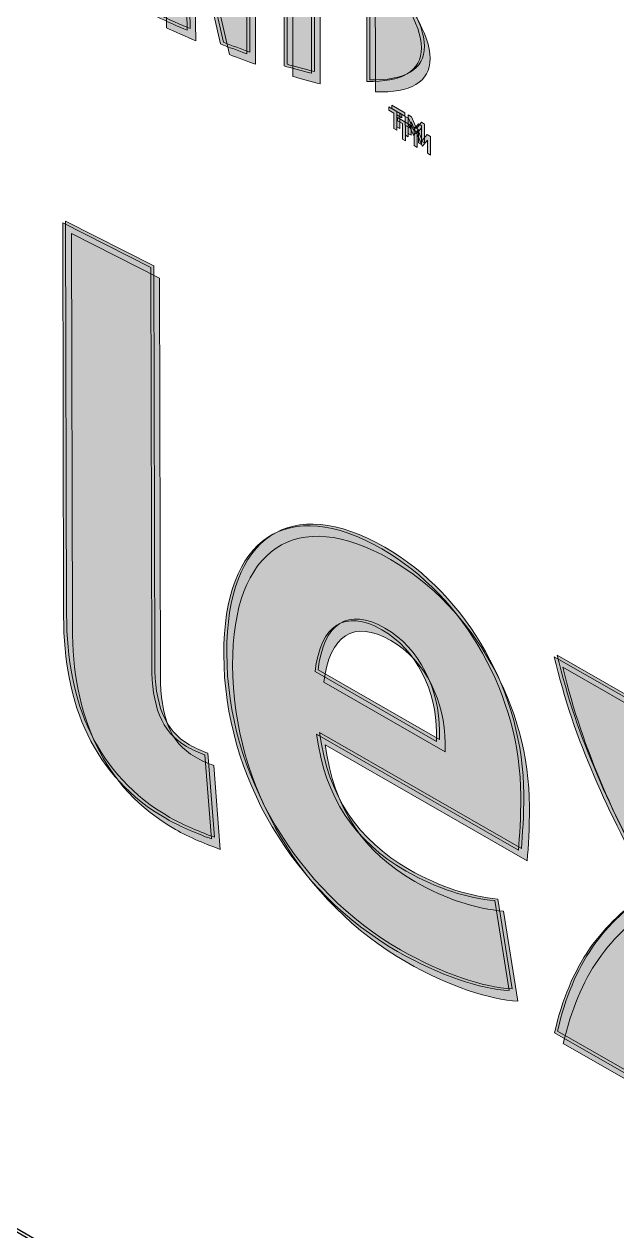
# Model space of a CAD drawing. Header units: inches. Extents: x -17.6 to 82.3, y -15.1 to 23.2.
# Drawn here: x 71.1986 to 71.2955, y -1.5786 to -1.3813 of the extents above; entities that cross this region are included whole.
import ezdxf

# ---------------------------------------------------------------- set-up
doc = ezdxf.new("R2010")
doc.units = ezdxf.units.IN
doc.header["$MEASUREMENT"] = 0
doc.layers.add('G-ANNO-TTLB', color=7, linetype='Continuous', lineweight=0)
doc.layers.add('TYVEK', color=7, linetype='Continuous', lineweight=0)

# ---------------------------------------------------------------- blocks, each defined once
blk = doc.blocks.new('Block_158')
at = {"layer": 'TYVEK', "true_color": 0x000000, "transparency": 33554687}
h = blk.add_hatch(color=18, dxfattribs=at)
h.dxf.hatch_style = 2
edge = h.paths.add_edge_path()
edge.add_spline(control_points=[(71.22091, -1.4879), (71.22093, -1.4944), (71.2224, -1.49873), (71.22658, -1.50113), (71.22762, -1.50173), (71.22867, -1.50221), (71.22961, -1.50251), (71.22961, -1.50251), (71.23068, -1.51623), (71.23068, -1.51623), (71.2287, -1.51557), (71.22546, -1.5142), (71.22337, -1.513), (71.21136, -1.5061), (71.20654, -1.49431), (71.2065, -1.47986), (71.2065, -1.47986), (71.20635, -1.41556), (71.20635, -1.41556), (71.20635, -1.41556), (71.22075, -1.42287), (71.22075, -1.42287), (71.22075, -1.42287), (71.22091, -1.4879), (71.22091, -1.4879)], knot_values=[0, 0, 0, 0, 1, 1, 1, 2, 2, 2, 3, 3, 3, 4, 4, 4, 5, 5, 5, 6, 6, 6, 7, 7, 7, 8, 8, 8, 8], degree=3, periodic=0)
h = blk.add_hatch(color=18, dxfattribs=at)
h.dxf.hatch_style = 2
edge = h.paths.add_edge_path()
edge.add_spline(control_points=[(71.24761, -1.48891), (71.24761, -1.48891), (71.26746, -1.50031), (71.26746, -1.50031), (71.26746, -1.50031), (71.26745, -1.49886), (71.26745, -1.49886), (71.26744, -1.49212), (71.26429, -1.48538), (71.25855, -1.48208), (71.25249, -1.47861), (71.24853, -1.48127), (71.24761, -1.48891)], knot_values=[0, 0, 0, 0, 1, 1, 1, 2, 2, 2, 3, 3, 3, 4, 4, 4, 4], degree=3, periodic=0)
edge = h.paths.add_edge_path()
edge.add_spline(control_points=[(71.27934, -1.54104), (71.27475, -1.54081), (71.26797, -1.5386), (71.26107, -1.53464), (71.24426, -1.52499), (71.23274, -1.50611), (71.23269, -1.48612), (71.23265, -1.46697), (71.24316, -1.46002), (71.25851, -1.46884), (71.2722, -1.47669), (71.2812, -1.49305), (71.28124, -1.50918), (71.28125, -1.5128), (71.28105, -1.51581), (71.28085, -1.5181), (71.28085, -1.5181), (71.24785, -1.49915), (71.24785, -1.49915), (71.24923, -1.50956), (71.25415, -1.51672), (71.2625, -1.52151), (71.26762, -1.52445), (71.27252, -1.52594), (71.27701, -1.52635), (71.27701, -1.52635), (71.27934, -1.54104), (71.27934, -1.54104)], knot_values=[0, 0, 0, 0, 1, 1, 1, 2, 2, 2, 3, 3, 3, 4, 4, 4, 5, 5, 5, 6, 6, 6, 7, 7, 7, 8, 8, 8, 9, 9, 9, 9], degree=3, periodic=0)
h = blk.add_hatch(color=18, dxfattribs=at)
h.dxf.hatch_style = 2
edge = h.paths.add_edge_path()
edge.add_spline(control_points=[(71.30256, -1.52479), (71.29554, -1.51186), (71.28998, -1.50037), (71.28671, -1.48647), (71.28671, -1.48647), (71.30228, -1.4954), (71.30228, -1.4954), (71.30365, -1.5016), (71.30826, -1.51243), (71.31287, -1.52193), (71.31672, -1.51753), (71.32005, -1.51234), (71.32076, -1.50602), (71.32076, -1.50602), (71.33538, -1.51441), (71.33538, -1.51441), (71.3327, -1.52538), (71.32812, -1.53153), (71.32031, -1.5363), (71.32786, -1.55037), (71.33299, -1.56174), (71.33731, -1.57697), (71.33731, -1.57697), (71.32175, -1.56803), (71.32175, -1.56803), (71.31954, -1.56003), (71.31429, -1.548), (71.30989, -1.53886), (71.30594, -1.5432), (71.3022, -1.54827), (71.30075, -1.55598), (71.30075, -1.55598), (71.28676, -1.54795), (71.28676, -1.54795), (71.28934, -1.53692), (71.29423, -1.53011), (71.30256, -1.52479)], knot_values=[0, 0, 0, 0, 1, 1, 1, 2, 2, 2, 3, 3, 3, 4, 4, 4, 5, 5, 5, 6, 6, 6, 7, 7, 7, 8, 8, 8, 9, 9, 9, 10, 10, 10, 11, 11, 11, 12, 12, 12, 12], degree=3, periodic=0)
at = {"layer": 'TYVEK'}
for points, knots in [([(71.22091, -1.4879), (71.22093, -1.4944), (71.2224, -1.49873), (71.22658, -1.50113), (71.22762, -1.50173), (71.22867, -1.50221), (71.22961, -1.50251), (71.22961, -1.50251), (71.23068, -1.51623), (71.23068, -1.51623), (71.2287, -1.51557), (71.22546, -1.5142), (71.22337, -1.513), (71.21136, -1.5061), (71.20654, -1.49431), (71.2065, -1.47986), (71.2065, -1.47986), (71.20635, -1.41556), (71.20635, -1.41556), (71.20635, -1.41556), (71.22075, -1.42287), (71.22075, -1.42287), (71.22075, -1.42287), (71.22091, -1.4879), (71.22091, -1.4879)], [0, 0, 0, 0, 1, 1, 1, 2, 2, 2, 3, 3, 3, 4, 4, 4, 5, 5, 5, 6, 6, 6, 7, 7, 7, 8, 8, 8, 8]), ([(71.27934, -1.54104), (71.27475, -1.54081), (71.26797, -1.5386), (71.26107, -1.53464), (71.24426, -1.52499), (71.23274, -1.50611), (71.23269, -1.48612), (71.23265, -1.46697), (71.24316, -1.46002), (71.25851, -1.46884), (71.2722, -1.47669), (71.2812, -1.49305), (71.28124, -1.50918), (71.28125, -1.5128), (71.28105, -1.51581), (71.28085, -1.5181), (71.28085, -1.5181), (71.24785, -1.49915), (71.24785, -1.49915), (71.24923, -1.50956), (71.25415, -1.51672), (71.2625, -1.52151), (71.26762, -1.52445), (71.27252, -1.52594), (71.27701, -1.52635), (71.27701, -1.52635), (71.27934, -1.54104), (71.27934, -1.54104)], [0, 0, 0, 0, 1, 1, 1, 2, 2, 2, 3, 3, 3, 4, 4, 4, 5, 5, 5, 6, 6, 6, 7, 7, 7, 8, 8, 8, 9, 9, 9, 9]), ([(71.24761, -1.48891), (71.24761, -1.48891), (71.26746, -1.50031), (71.26746, -1.50031), (71.26746, -1.50031), (71.26745, -1.49886), (71.26745, -1.49886), (71.26744, -1.49212), (71.26429, -1.48538), (71.25855, -1.48208), (71.25249, -1.47861), (71.24853, -1.48127), (71.24761, -1.48891)], [0, 0, 0, 0, 1, 1, 1, 2, 2, 2, 3, 3, 3, 4, 4, 4, 4]), ([(71.30256, -1.52479), (71.29554, -1.51186), (71.28998, -1.50037), (71.28671, -1.48647), (71.28671, -1.48647), (71.30228, -1.4954), (71.30228, -1.4954), (71.30365, -1.5016), (71.30826, -1.51243), (71.31287, -1.52193), (71.31672, -1.51753), (71.32005, -1.51234), (71.32076, -1.50602), (71.32076, -1.50602), (71.33538, -1.51441), (71.33538, -1.51441), (71.3327, -1.52538), (71.32812, -1.53153), (71.32031, -1.5363), (71.32786, -1.55037), (71.33299, -1.56174), (71.33731, -1.57697), (71.33731, -1.57697), (71.32175, -1.56803), (71.32175, -1.56803), (71.31954, -1.56003), (71.31429, -1.548), (71.30989, -1.53886), (71.30594, -1.5432), (71.3022, -1.54827), (71.30075, -1.55598), (71.30075, -1.55598), (71.28676, -1.54795), (71.28676, -1.54795), (71.28934, -1.53692), (71.29423, -1.53011), (71.30256, -1.52479)], [0, 0, 0, 0, 1, 1, 1, 2, 2, 2, 3, 3, 3, 4, 4, 4, 5, 5, 5, 6, 6, 6, 7, 7, 7, 8, 8, 8, 9, 9, 9, 10, 10, 10, 11, 11, 11, 12, 12, 12, 12])]:
    blk.add_open_spline(points, degree=3, knots=knots, dxfattribs=at)
blk = doc.blocks.new('Block_159')
at = {"layer": 'TYVEK', "true_color": 0x000000, "transparency": 33554687}
h = blk.add_hatch(color=18, dxfattribs=at)
h.dxf.hatch_style = 2
edge = h.paths.add_edge_path()
edge.add_spline(control_points=[(71.23213, -1.36992), (71.23213, -1.36992), (71.22652, -1.34584), (71.22652, -1.34584), (71.22501, -1.34474), (71.22319, -1.34346), (71.22178, -1.3425), (71.22178, -1.3425), (71.22188, -1.38193), (71.22188, -1.38193), (71.22287, -1.38239), (71.22539, -1.38351), (71.22669, -1.38407), (71.22669, -1.38407), (71.22624, -1.36061), (71.22624, -1.36061), (71.22624, -1.36061), (71.23217, -1.3863), (71.23217, -1.3863), (71.23342, -1.38679), (71.23524, -1.38748), (71.23644, -1.3879), (71.23644, -1.3879), (71.23636, -1.35326), (71.23636, -1.35326), (71.2351, -1.35225), (71.23283, -1.35051), (71.23173, -1.34968), (71.23173, -1.34968), (71.23213, -1.36992), (71.23213, -1.36992)], knot_values=[0, 0, 0, 0, 1, 1, 1, 2, 2, 2, 3, 3, 3, 4, 4, 4, 5, 5, 5, 6, 6, 6, 7, 7, 7, 8, 8, 8, 9, 9, 9, 10, 10, 10, 10], degree=3, periodic=0)
h = blk.add_hatch(color=18, dxfattribs=at)
h.dxf.hatch_style = 2
edge = h.paths.add_edge_path()
edge.add_spline(control_points=[(71.23885, -1.36074), (71.24009, -1.3617), (71.24131, -1.36269), (71.2425, -1.36367), (71.2425, -1.36367), (71.24256, -1.38989), (71.24256, -1.38989), (71.24366, -1.39022), (71.24569, -1.39078), (71.24704, -1.39109), (71.24704, -1.39109), (71.24699, -1.36748), (71.24699, -1.36748), (71.24829, -1.36862), (71.24951, -1.36971), (71.25064, -1.37073), (71.25064, -1.37073), (71.25062, -1.36567), (71.25062, -1.36567), (71.24708, -1.36222), (71.24328, -1.35887), (71.23883, -1.35525), (71.23883, -1.35525), (71.23885, -1.36074), (71.23885, -1.36074)], knot_values=[0, 0, 0, 0, 1, 1, 1, 2, 2, 2, 3, 3, 3, 4, 4, 4, 5, 5, 5, 6, 6, 6, 7, 7, 7, 8, 8, 8, 8], degree=3, periodic=0)
h = blk.add_hatch(color=18, dxfattribs=at)
h.dxf.hatch_style = 2
edge = h.paths.add_edge_path()
edge.add_spline(control_points=[(71.265, -1.38694), (71.26501, -1.39082), (71.26175, -1.39257), (71.25606, -1.39242), (71.25606, -1.39242), (71.25601, -1.37125), (71.25601, -1.37125), (71.26171, -1.37762), (71.26499, -1.3831), (71.265, -1.38694)], knot_values=[0, 0, 0, 0, 1, 1, 1, 2, 2, 2, 3, 3, 3, 3], degree=3, periodic=0)
h = blk.add_hatch(color=18, dxfattribs=at)
h.dxf.hatch_style = 2
edge = h.paths.add_edge_path()
edge.add_spline(control_points=[(71.26237, -1.39815), (71.26237, -1.39815), (71.26291, -1.39846), (71.26291, -1.39846), (71.26291, -1.39846), (71.26371, -1.40037), (71.26371, -1.40037), (71.26371, -1.40037), (71.26451, -1.39938), (71.26451, -1.39938), (71.26451, -1.39938), (71.26503, -1.39968), (71.26503, -1.39968), (71.26503, -1.39968), (71.26504, -1.40273), (71.26504, -1.40273), (71.26504, -1.40273), (71.26455, -1.40245), (71.26455, -1.40245), (71.26455, -1.40245), (71.26454, -1.40028), (71.26454, -1.40028), (71.26454, -1.40028), (71.26373, -1.40127), (71.26373, -1.40127), (71.26373, -1.40127), (71.26368, -1.40124), (71.26368, -1.40124), (71.26368, -1.40124), (71.26286, -1.39932), (71.26286, -1.39932), (71.26286, -1.39932), (71.26286, -1.40148), (71.26286, -1.40148), (71.26286, -1.40148), (71.26237, -1.4012), (71.26237, -1.4012), (71.26237, -1.4012), (71.26237, -1.39815), (71.26237, -1.39815)], knot_values=[0, 0, 0, 0, 1, 1, 1, 2, 2, 2, 3, 3, 3, 4, 4, 4, 5, 5, 5, 6, 6, 6, 7, 7, 7, 8, 8, 8, 9, 9, 9, 10, 10, 10, 11, 11, 11, 12, 12, 12, 13, 13, 13, 13], degree=3, periodic=0)
edge = h.paths.add_edge_path()
edge.add_spline(control_points=[(71.26048, -1.3976), (71.26048, -1.3976), (71.25966, -1.39713), (71.25966, -1.39713), (71.25966, -1.39713), (71.25966, -1.3966), (71.25966, -1.3966), (71.25966, -1.3966), (71.2618, -1.39783), (71.2618, -1.39783), (71.2618, -1.39783), (71.2618, -1.39836), (71.2618, -1.39836), (71.2618, -1.39836), (71.26099, -1.39789), (71.26099, -1.39789), (71.26099, -1.39789), (71.26099, -1.40041), (71.26099, -1.40041), (71.26099, -1.40041), (71.26048, -1.40012), (71.26048, -1.40012), (71.26048, -1.40012), (71.26048, -1.3976), (71.26048, -1.3976)], knot_values=[0, 0, 0, 0, 1, 1, 1, 2, 2, 2, 3, 3, 3, 4, 4, 4, 5, 5, 5, 6, 6, 6, 7, 7, 7, 8, 8, 8, 8], degree=3, periodic=0)
at = {"layer": 'TYVEK'}
for points, knots in [([(71.23213, -1.36992), (71.23213, -1.36992), (71.22652, -1.34584), (71.22652, -1.34584), (71.22501, -1.34474), (71.22319, -1.34346), (71.22178, -1.3425), (71.22178, -1.3425), (71.22188, -1.38193), (71.22188, -1.38193), (71.22287, -1.38239), (71.22539, -1.38351), (71.22669, -1.38407), (71.22669, -1.38407), (71.22624, -1.36061), (71.22624, -1.36061), (71.22624, -1.36061), (71.23217, -1.3863), (71.23217, -1.3863), (71.23342, -1.38679), (71.23524, -1.38748), (71.23644, -1.3879), (71.23644, -1.3879), (71.23636, -1.35326), (71.23636, -1.35326), (71.2351, -1.35225), (71.23283, -1.35051), (71.23173, -1.34968), (71.23173, -1.34968), (71.23213, -1.36992), (71.23213, -1.36992)], [0, 0, 0, 0, 1, 1, 1, 2, 2, 2, 3, 3, 3, 4, 4, 4, 5, 5, 5, 6, 6, 6, 7, 7, 7, 8, 8, 8, 9, 9, 9, 10, 10, 10, 10]), ([(71.23885, -1.36074), (71.24009, -1.3617), (71.24131, -1.36269), (71.2425, -1.36367), (71.2425, -1.36367), (71.24256, -1.38989), (71.24256, -1.38989), (71.24366, -1.39022), (71.24569, -1.39078), (71.24704, -1.39109), (71.24704, -1.39109), (71.24699, -1.36748), (71.24699, -1.36748), (71.24829, -1.36862), (71.24951, -1.36971), (71.25064, -1.37073), (71.25064, -1.37073), (71.25062, -1.36567), (71.25062, -1.36567), (71.24708, -1.36222), (71.24328, -1.35887), (71.23883, -1.35525), (71.23883, -1.35525), (71.23885, -1.36074), (71.23885, -1.36074)], [0, 0, 0, 0, 1, 1, 1, 2, 2, 2, 3, 3, 3, 4, 4, 4, 5, 5, 5, 6, 6, 6, 7, 7, 7, 8, 8, 8, 8]), ([(71.265, -1.38694), (71.26501, -1.39082), (71.26175, -1.39257), (71.25606, -1.39242), (71.25606, -1.39242), (71.25601, -1.37125), (71.25601, -1.37125), (71.26171, -1.37762), (71.26499, -1.3831), (71.265, -1.38694)], [0, 0, 0, 0, 1, 1, 1, 2, 2, 2, 3, 3, 3, 3]), ([(71.26048, -1.3976), (71.26048, -1.3976), (71.25966, -1.39713), (71.25966, -1.39713), (71.25966, -1.39713), (71.25966, -1.3966), (71.25966, -1.3966), (71.25966, -1.3966), (71.2618, -1.39783), (71.2618, -1.39783), (71.2618, -1.39783), (71.2618, -1.39836), (71.2618, -1.39836), (71.2618, -1.39836), (71.26099, -1.39789), (71.26099, -1.39789), (71.26099, -1.39789), (71.26099, -1.40041), (71.26099, -1.40041), (71.26099, -1.40041), (71.26048, -1.40012), (71.26048, -1.40012), (71.26048, -1.40012), (71.26048, -1.3976), (71.26048, -1.3976)], [0, 0, 0, 0, 1, 1, 1, 2, 2, 2, 3, 3, 3, 4, 4, 4, 5, 5, 5, 6, 6, 6, 7, 7, 7, 8, 8, 8, 8]), ([(71.26237, -1.39815), (71.26237, -1.39815), (71.26291, -1.39846), (71.26291, -1.39846), (71.26291, -1.39846), (71.26371, -1.40037), (71.26371, -1.40037), (71.26371, -1.40037), (71.26451, -1.39938), (71.26451, -1.39938), (71.26451, -1.39938), (71.26503, -1.39968), (71.26503, -1.39968), (71.26503, -1.39968), (71.26504, -1.40273), (71.26504, -1.40273), (71.26504, -1.40273), (71.26455, -1.40245), (71.26455, -1.40245), (71.26455, -1.40245), (71.26454, -1.40028), (71.26454, -1.40028), (71.26454, -1.40028), (71.26373, -1.40127), (71.26373, -1.40127), (71.26373, -1.40127), (71.26368, -1.40124), (71.26368, -1.40124), (71.26368, -1.40124), (71.26286, -1.39932), (71.26286, -1.39932), (71.26286, -1.39932), (71.26286, -1.40148), (71.26286, -1.40148), (71.26286, -1.40148), (71.26237, -1.4012), (71.26237, -1.4012), (71.26237, -1.4012), (71.26237, -1.39815), (71.26237, -1.39815)], [0, 0, 0, 0, 1, 1, 1, 2, 2, 2, 3, 3, 3, 4, 4, 4, 5, 5, 5, 6, 6, 6, 7, 7, 7, 8, 8, 8, 9, 9, 9, 10, 10, 10, 11, 11, 11, 12, 12, 12, 13, 13, 13, 13])]:
    blk.add_open_spline(points, degree=3, knots=knots, dxfattribs=at)
blk = doc.blocks.new('Block_157')
at = {"layer": 'TYVEK'}
for name in ['Block_159', 'Block_158']:
    blk.add_blockref(name, (0, 0), dxfattribs=at)
blk = doc.blocks.new('Block_169')
at = {"layer": 'TYVEK', "true_color": 0x000000, "transparency": 33554687}
h = blk.add_hatch(color=18, dxfattribs=at)
h.dxf.hatch_style = 2
edge = h.paths.add_edge_path()
edge.add_spline(control_points=[(71.21997, -1.48589), (71.21999, -1.4924), (71.22146, -1.49673), (71.22564, -1.49913), (71.22668, -1.49973), (71.22772, -1.5002), (71.22866, -1.5005), (71.22866, -1.5005), (71.22974, -1.51423), (71.22974, -1.51423), (71.22776, -1.51357), (71.22452, -1.51219), (71.22243, -1.511), (71.21042, -1.5041), (71.2056, -1.49231), (71.20556, -1.47786), (71.20556, -1.47786), (71.2054, -1.41356), (71.2054, -1.41356), (71.2054, -1.41356), (71.21981, -1.42087), (71.21981, -1.42087), (71.21981, -1.42087), (71.21997, -1.48589), (71.21997, -1.48589)], knot_values=[0, 0, 0, 0, 1, 1, 1, 2, 2, 2, 3, 3, 3, 4, 4, 4, 5, 5, 5, 6, 6, 6, 7, 7, 7, 8, 8, 8, 8], degree=3, periodic=0)
h = blk.add_hatch(color=18, dxfattribs=at)
h.dxf.hatch_style = 2
edge = h.paths.add_edge_path()
edge.add_spline(control_points=[(71.24667, -1.48691), (71.24667, -1.48691), (71.26651, -1.4983), (71.26651, -1.4983), (71.26651, -1.4983), (71.26651, -1.49686), (71.26651, -1.49686), (71.26649, -1.49011), (71.26335, -1.48338), (71.25761, -1.48008), (71.25155, -1.4766), (71.24759, -1.47926), (71.24667, -1.48691)], knot_values=[0, 0, 0, 0, 1, 1, 1, 2, 2, 2, 3, 3, 3, 4, 4, 4, 4], degree=3, periodic=0)
edge = h.paths.add_edge_path()
edge.add_spline(control_points=[(71.2784, -1.53904), (71.27381, -1.53881), (71.26702, -1.5366), (71.26013, -1.53264), (71.24332, -1.52299), (71.2318, -1.50411), (71.23175, -1.48412), (71.2317, -1.46497), (71.24222, -1.45802), (71.25757, -1.46684), (71.27125, -1.47469), (71.28026, -1.49104), (71.2803, -1.50718), (71.28031, -1.51079), (71.28011, -1.5138), (71.27991, -1.51609), (71.27991, -1.51609), (71.24691, -1.49715), (71.24691, -1.49715), (71.24829, -1.50756), (71.25321, -1.51471), (71.26156, -1.51951), (71.26668, -1.52245), (71.27158, -1.52394), (71.27607, -1.52435), (71.27607, -1.52435), (71.2784, -1.53904), (71.2784, -1.53904)], knot_values=[0, 0, 0, 0, 1, 1, 1, 2, 2, 2, 3, 3, 3, 4, 4, 4, 5, 5, 5, 6, 6, 6, 7, 7, 7, 8, 8, 8, 9, 9, 9, 9], degree=3, periodic=0)
h = blk.add_hatch(color=18, dxfattribs=at)
h.dxf.hatch_style = 2
edge = h.paths.add_edge_path()
edge.add_spline(control_points=[(71.30161, -1.52278), (71.2946, -1.50986), (71.28904, -1.49837), (71.28577, -1.48447), (71.28577, -1.48447), (71.30133, -1.4934), (71.30133, -1.4934), (71.30271, -1.4996), (71.30732, -1.51043), (71.31193, -1.51993), (71.31578, -1.51552), (71.3191, -1.51034), (71.31982, -1.50401), (71.31982, -1.50401), (71.33444, -1.51241), (71.33444, -1.51241), (71.33176, -1.52337), (71.32718, -1.52953), (71.31937, -1.5343), (71.32691, -1.54837), (71.33205, -1.55974), (71.33637, -1.57496), (71.33637, -1.57496), (71.3208, -1.56603), (71.3208, -1.56603), (71.31859, -1.55803), (71.31335, -1.546), (71.30895, -1.53686), (71.305, -1.5412), (71.30125, -1.54627), (71.29981, -1.55398), (71.29981, -1.55398), (71.28582, -1.54594), (71.28582, -1.54594), (71.2884, -1.53492), (71.29328, -1.5281), (71.30161, -1.52278)], knot_values=[0, 0, 0, 0, 1, 1, 1, 2, 2, 2, 3, 3, 3, 4, 4, 4, 5, 5, 5, 6, 6, 6, 7, 7, 7, 8, 8, 8, 9, 9, 9, 10, 10, 10, 11, 11, 11, 12, 12, 12, 12], degree=3, periodic=0)
at = {"layer": 'TYVEK'}
for points, knots in [([(71.21997, -1.48589), (71.21999, -1.4924), (71.22146, -1.49673), (71.22564, -1.49913), (71.22668, -1.49973), (71.22772, -1.5002), (71.22866, -1.5005), (71.22866, -1.5005), (71.22974, -1.51423), (71.22974, -1.51423), (71.22776, -1.51357), (71.22452, -1.51219), (71.22243, -1.511), (71.21042, -1.5041), (71.2056, -1.49231), (71.20556, -1.47786), (71.20556, -1.47786), (71.2054, -1.41356), (71.2054, -1.41356), (71.2054, -1.41356), (71.21981, -1.42087), (71.21981, -1.42087), (71.21981, -1.42087), (71.21997, -1.48589), (71.21997, -1.48589)], [0, 0, 0, 0, 1, 1, 1, 2, 2, 2, 3, 3, 3, 4, 4, 4, 5, 5, 5, 6, 6, 6, 7, 7, 7, 8, 8, 8, 8]), ([(71.2784, -1.53904), (71.27381, -1.53881), (71.26702, -1.5366), (71.26013, -1.53264), (71.24332, -1.52299), (71.2318, -1.50411), (71.23175, -1.48412), (71.2317, -1.46497), (71.24222, -1.45802), (71.25757, -1.46684), (71.27125, -1.47469), (71.28026, -1.49104), (71.2803, -1.50718), (71.28031, -1.51079), (71.28011, -1.5138), (71.27991, -1.51609), (71.27991, -1.51609), (71.24691, -1.49715), (71.24691, -1.49715), (71.24829, -1.50756), (71.25321, -1.51471), (71.26156, -1.51951), (71.26668, -1.52245), (71.27158, -1.52394), (71.27607, -1.52435), (71.27607, -1.52435), (71.2784, -1.53904), (71.2784, -1.53904)], [0, 0, 0, 0, 1, 1, 1, 2, 2, 2, 3, 3, 3, 4, 4, 4, 5, 5, 5, 6, 6, 6, 7, 7, 7, 8, 8, 8, 9, 9, 9, 9]), ([(71.24667, -1.48691), (71.24667, -1.48691), (71.26651, -1.4983), (71.26651, -1.4983), (71.26651, -1.4983), (71.26651, -1.49686), (71.26651, -1.49686), (71.26649, -1.49011), (71.26335, -1.48338), (71.25761, -1.48008), (71.25155, -1.4766), (71.24759, -1.47926), (71.24667, -1.48691)], [0, 0, 0, 0, 1, 1, 1, 2, 2, 2, 3, 3, 3, 4, 4, 4, 4]), ([(71.30161, -1.52278), (71.2946, -1.50986), (71.28904, -1.49837), (71.28577, -1.48447), (71.28577, -1.48447), (71.30133, -1.4934), (71.30133, -1.4934), (71.30271, -1.4996), (71.30732, -1.51043), (71.31193, -1.51993), (71.31578, -1.51552), (71.3191, -1.51034), (71.31982, -1.50401), (71.31982, -1.50401), (71.33444, -1.51241), (71.33444, -1.51241), (71.33176, -1.52337), (71.32718, -1.52953), (71.31937, -1.5343), (71.32691, -1.54837), (71.33205, -1.55974), (71.33637, -1.57496), (71.33637, -1.57496), (71.3208, -1.56603), (71.3208, -1.56603), (71.31859, -1.55803), (71.31335, -1.546), (71.30895, -1.53686), (71.305, -1.5412), (71.30125, -1.54627), (71.29981, -1.55398), (71.29981, -1.55398), (71.28582, -1.54594), (71.28582, -1.54594), (71.2884, -1.53492), (71.29328, -1.5281), (71.30161, -1.52278)], [0, 0, 0, 0, 1, 1, 1, 2, 2, 2, 3, 3, 3, 4, 4, 4, 5, 5, 5, 6, 6, 6, 7, 7, 7, 8, 8, 8, 9, 9, 9, 10, 10, 10, 11, 11, 11, 12, 12, 12, 12])]:
    blk.add_open_spline(points, degree=3, knots=knots, dxfattribs=at)
blk = doc.blocks.new('Block_170')
at = {"layer": 'TYVEK', "true_color": 0x000000, "transparency": 33554687}
h = blk.add_hatch(color=18, dxfattribs=at)
h.dxf.hatch_style = 2
edge = h.paths.add_edge_path()
edge.add_spline(control_points=[(71.23119, -1.36792), (71.23119, -1.36792), (71.22558, -1.34384), (71.22558, -1.34384), (71.22407, -1.34274), (71.22225, -1.34146), (71.22084, -1.3405), (71.22084, -1.3405), (71.22093, -1.37993), (71.22093, -1.37993), (71.22192, -1.38039), (71.22445, -1.38151), (71.22575, -1.38206), (71.22575, -1.38206), (71.2253, -1.3586), (71.2253, -1.3586), (71.2253, -1.3586), (71.23123, -1.3843), (71.23123, -1.3843), (71.23248, -1.38479), (71.2343, -1.38547), (71.2355, -1.3859), (71.2355, -1.3859), (71.23541, -1.35125), (71.23541, -1.35125), (71.23416, -1.35025), (71.23189, -1.3485), (71.23079, -1.34768), (71.23079, -1.34768), (71.23119, -1.36792), (71.23119, -1.36792)], knot_values=[0, 0, 0, 0, 1, 1, 1, 2, 2, 2, 3, 3, 3, 4, 4, 4, 5, 5, 5, 6, 6, 6, 7, 7, 7, 8, 8, 8, 9, 9, 9, 10, 10, 10, 10], degree=3, periodic=0)
h = blk.add_hatch(color=18, dxfattribs=at)
h.dxf.hatch_style = 2
edge = h.paths.add_edge_path()
edge.add_spline(control_points=[(71.23791, -1.35873), (71.23914, -1.3597), (71.24037, -1.36069), (71.24156, -1.36167), (71.24156, -1.36167), (71.24162, -1.38789), (71.24162, -1.38789), (71.24271, -1.38822), (71.24475, -1.38877), (71.2461, -1.38909), (71.2461, -1.38909), (71.24604, -1.36548), (71.24604, -1.36548), (71.24735, -1.36662), (71.24857, -1.36771), (71.2497, -1.36873), (71.2497, -1.36873), (71.24968, -1.36367), (71.24968, -1.36367), (71.24614, -1.36021), (71.24234, -1.35687), (71.23789, -1.35325), (71.23789, -1.35325), (71.23791, -1.35873), (71.23791, -1.35873)], knot_values=[0, 0, 0, 0, 1, 1, 1, 2, 2, 2, 3, 3, 3, 4, 4, 4, 5, 5, 5, 6, 6, 6, 7, 7, 7, 8, 8, 8, 8], degree=3, periodic=0)
h = blk.add_hatch(color=18, dxfattribs=at)
h.dxf.hatch_style = 2
edge = h.paths.add_edge_path()
edge.add_spline(control_points=[(71.26406, -1.38494), (71.26407, -1.38882), (71.26081, -1.39057), (71.25512, -1.39042), (71.25512, -1.39042), (71.25507, -1.36925), (71.25507, -1.36925), (71.26077, -1.37561), (71.26405, -1.3811), (71.26406, -1.38494)], knot_values=[0, 0, 0, 0, 1, 1, 1, 2, 2, 2, 3, 3, 3, 3], degree=3, periodic=0)
h = blk.add_hatch(color=18, dxfattribs=at)
h.dxf.hatch_style = 2
edge = h.paths.add_edge_path()
edge.add_spline(control_points=[(71.26143, -1.39615), (71.26143, -1.39615), (71.26197, -1.39646), (71.26197, -1.39646), (71.26197, -1.39646), (71.26277, -1.39837), (71.26277, -1.39837), (71.26277, -1.39837), (71.26356, -1.39738), (71.26356, -1.39738), (71.26356, -1.39738), (71.26409, -1.39768), (71.26409, -1.39768), (71.26409, -1.39768), (71.2641, -1.40073), (71.2641, -1.40073), (71.2641, -1.40073), (71.26361, -1.40045), (71.26361, -1.40045), (71.26361, -1.40045), (71.2636, -1.39828), (71.2636, -1.39828), (71.2636, -1.39828), (71.26279, -1.39927), (71.26279, -1.39927), (71.26279, -1.39927), (71.26274, -1.39924), (71.26274, -1.39924), (71.26274, -1.39924), (71.26192, -1.39731), (71.26192, -1.39731), (71.26192, -1.39731), (71.26192, -1.39948), (71.26192, -1.39948), (71.26192, -1.39948), (71.26143, -1.3992), (71.26143, -1.3992), (71.26143, -1.3992), (71.26143, -1.39615), (71.26143, -1.39615)], knot_values=[0, 0, 0, 0, 1, 1, 1, 2, 2, 2, 3, 3, 3, 4, 4, 4, 5, 5, 5, 6, 6, 6, 7, 7, 7, 8, 8, 8, 9, 9, 9, 10, 10, 10, 11, 11, 11, 12, 12, 12, 13, 13, 13, 13], degree=3, periodic=0)
edge = h.paths.add_edge_path()
edge.add_spline(control_points=[(71.25954, -1.3956), (71.25954, -1.3956), (71.25872, -1.39513), (71.25872, -1.39513), (71.25872, -1.39513), (71.25872, -1.3946), (71.25872, -1.3946), (71.25872, -1.3946), (71.26086, -1.39582), (71.26086, -1.39582), (71.26086, -1.39582), (71.26086, -1.39636), (71.26086, -1.39636), (71.26086, -1.39636), (71.26004, -1.39589), (71.26004, -1.39589), (71.26004, -1.39589), (71.26005, -1.39841), (71.26005, -1.39841), (71.26005, -1.39841), (71.25954, -1.39812), (71.25954, -1.39812), (71.25954, -1.39812), (71.25954, -1.3956), (71.25954, -1.3956)], knot_values=[0, 0, 0, 0, 1, 1, 1, 2, 2, 2, 3, 3, 3, 4, 4, 4, 5, 5, 5, 6, 6, 6, 7, 7, 7, 8, 8, 8, 8], degree=3, periodic=0)
at = {"layer": 'TYVEK'}
for points, knots in [([(71.23119, -1.36792), (71.23119, -1.36792), (71.22558, -1.34384), (71.22558, -1.34384), (71.22407, -1.34274), (71.22225, -1.34146), (71.22084, -1.3405), (71.22084, -1.3405), (71.22093, -1.37993), (71.22093, -1.37993), (71.22192, -1.38039), (71.22445, -1.38151), (71.22575, -1.38206), (71.22575, -1.38206), (71.2253, -1.3586), (71.2253, -1.3586), (71.2253, -1.3586), (71.23123, -1.3843), (71.23123, -1.3843), (71.23248, -1.38479), (71.2343, -1.38547), (71.2355, -1.3859), (71.2355, -1.3859), (71.23541, -1.35125), (71.23541, -1.35125), (71.23416, -1.35025), (71.23189, -1.3485), (71.23079, -1.34768), (71.23079, -1.34768), (71.23119, -1.36792), (71.23119, -1.36792)], [0, 0, 0, 0, 1, 1, 1, 2, 2, 2, 3, 3, 3, 4, 4, 4, 5, 5, 5, 6, 6, 6, 7, 7, 7, 8, 8, 8, 9, 9, 9, 10, 10, 10, 10]), ([(71.23791, -1.35873), (71.23914, -1.3597), (71.24037, -1.36069), (71.24156, -1.36167), (71.24156, -1.36167), (71.24162, -1.38789), (71.24162, -1.38789), (71.24271, -1.38822), (71.24475, -1.38877), (71.2461, -1.38909), (71.2461, -1.38909), (71.24604, -1.36548), (71.24604, -1.36548), (71.24735, -1.36662), (71.24857, -1.36771), (71.2497, -1.36873), (71.2497, -1.36873), (71.24968, -1.36367), (71.24968, -1.36367), (71.24614, -1.36021), (71.24234, -1.35687), (71.23789, -1.35325), (71.23789, -1.35325), (71.23791, -1.35873), (71.23791, -1.35873)], [0, 0, 0, 0, 1, 1, 1, 2, 2, 2, 3, 3, 3, 4, 4, 4, 5, 5, 5, 6, 6, 6, 7, 7, 7, 8, 8, 8, 8]), ([(71.26406, -1.38494), (71.26407, -1.38882), (71.26081, -1.39057), (71.25512, -1.39042), (71.25512, -1.39042), (71.25507, -1.36925), (71.25507, -1.36925), (71.26077, -1.37561), (71.26405, -1.3811), (71.26406, -1.38494)], [0, 0, 0, 0, 1, 1, 1, 2, 2, 2, 3, 3, 3, 3]), ([(71.25954, -1.3956), (71.25954, -1.3956), (71.25872, -1.39513), (71.25872, -1.39513), (71.25872, -1.39513), (71.25872, -1.3946), (71.25872, -1.3946), (71.25872, -1.3946), (71.26086, -1.39582), (71.26086, -1.39582), (71.26086, -1.39582), (71.26086, -1.39636), (71.26086, -1.39636), (71.26086, -1.39636), (71.26004, -1.39589), (71.26004, -1.39589), (71.26004, -1.39589), (71.26005, -1.39841), (71.26005, -1.39841), (71.26005, -1.39841), (71.25954, -1.39812), (71.25954, -1.39812), (71.25954, -1.39812), (71.25954, -1.3956), (71.25954, -1.3956)], [0, 0, 0, 0, 1, 1, 1, 2, 2, 2, 3, 3, 3, 4, 4, 4, 5, 5, 5, 6, 6, 6, 7, 7, 7, 8, 8, 8, 8]), ([(71.26143, -1.39615), (71.26143, -1.39615), (71.26197, -1.39646), (71.26197, -1.39646), (71.26197, -1.39646), (71.26277, -1.39837), (71.26277, -1.39837), (71.26277, -1.39837), (71.26356, -1.39738), (71.26356, -1.39738), (71.26356, -1.39738), (71.26409, -1.39768), (71.26409, -1.39768), (71.26409, -1.39768), (71.2641, -1.40073), (71.2641, -1.40073), (71.2641, -1.40073), (71.26361, -1.40045), (71.26361, -1.40045), (71.26361, -1.40045), (71.2636, -1.39828), (71.2636, -1.39828), (71.2636, -1.39828), (71.26279, -1.39927), (71.26279, -1.39927), (71.26279, -1.39927), (71.26274, -1.39924), (71.26274, -1.39924), (71.26274, -1.39924), (71.26192, -1.39731), (71.26192, -1.39731), (71.26192, -1.39731), (71.26192, -1.39948), (71.26192, -1.39948), (71.26192, -1.39948), (71.26143, -1.3992), (71.26143, -1.3992), (71.26143, -1.3992), (71.26143, -1.39615), (71.26143, -1.39615)], [0, 0, 0, 0, 1, 1, 1, 2, 2, 2, 3, 3, 3, 4, 4, 4, 5, 5, 5, 6, 6, 6, 7, 7, 7, 8, 8, 8, 9, 9, 9, 10, 10, 10, 11, 11, 11, 12, 12, 12, 13, 13, 13, 13])]:
    blk.add_open_spline(points, degree=3, knots=knots, dxfattribs=at)
blk = doc.blocks.new('Block_168')
at = {"layer": 'TYVEK'}
for name in ['Block_170', 'Block_169']:
    blk.add_blockref(name, (0, 0), dxfattribs=at)
blk = doc.blocks.new('Block_178')
at = {"layer": 'TYVEK', "true_color": 0x000000, "transparency": 33554687}
h = blk.add_hatch(color=18, dxfattribs=at)
h.dxf.hatch_style = 2
edge = h.paths.add_edge_path()
edge.add_spline(control_points=[(71.21948, -1.48617), (71.2195, -1.49267), (71.22097, -1.497), (71.22515, -1.4994), (71.22619, -1.5), (71.22724, -1.50048), (71.22818, -1.50078), (71.22818, -1.50078), (71.22925, -1.5145), (71.22925, -1.5145), (71.22727, -1.51384), (71.22403, -1.51247), (71.22194, -1.51127), (71.20993, -1.50437), (71.20511, -1.49258), (71.20507, -1.47813), (71.20507, -1.47813), (71.20492, -1.41383), (71.20492, -1.41383), (71.20492, -1.41383), (71.21933, -1.42114), (71.21933, -1.42114), (71.21933, -1.42114), (71.21948, -1.48617), (71.21948, -1.48617)], knot_values=[0, 0, 0, 0, 1, 1, 1, 2, 2, 2, 3, 3, 3, 4, 4, 4, 5, 5, 5, 6, 6, 6, 7, 7, 7, 8, 8, 8, 8], degree=3, periodic=0)
h = blk.add_hatch(color=18, dxfattribs=at)
h.dxf.hatch_style = 2
edge = h.paths.add_edge_path()
edge.add_spline(control_points=[(71.24618, -1.48718), (71.24618, -1.48718), (71.26603, -1.49858), (71.26603, -1.49858), (71.26603, -1.49858), (71.26602, -1.49713), (71.26602, -1.49713), (71.26601, -1.49039), (71.26286, -1.48365), (71.25712, -1.48035), (71.25106, -1.47688), (71.2471, -1.47953), (71.24618, -1.48718)], knot_values=[0, 0, 0, 0, 1, 1, 1, 2, 2, 2, 3, 3, 3, 4, 4, 4, 4], degree=3, periodic=0)
edge = h.paths.add_edge_path()
edge.add_spline(control_points=[(71.27791, -1.53931), (71.27332, -1.53908), (71.26654, -1.53687), (71.25964, -1.53291), (71.24283, -1.52326), (71.23131, -1.50438), (71.23126, -1.48439), (71.23122, -1.46524), (71.24173, -1.45829), (71.25709, -1.46711), (71.27077, -1.47496), (71.27978, -1.49132), (71.27981, -1.50745), (71.27982, -1.51107), (71.27962, -1.51408), (71.27942, -1.51637), (71.27942, -1.51637), (71.24642, -1.49742), (71.24642, -1.49742), (71.2478, -1.50783), (71.25272, -1.51499), (71.26107, -1.51978), (71.26619, -1.52272), (71.2711, -1.52421), (71.27558, -1.52462), (71.27558, -1.52462), (71.27791, -1.53931), (71.27791, -1.53931)], knot_values=[0, 0, 0, 0, 1, 1, 1, 2, 2, 2, 3, 3, 3, 4, 4, 4, 5, 5, 5, 6, 6, 6, 7, 7, 7, 8, 8, 8, 9, 9, 9, 9], degree=3, periodic=0)
h = blk.add_hatch(color=18, dxfattribs=at)
h.dxf.hatch_style = 2
edge = h.paths.add_edge_path()
edge.add_spline(control_points=[(71.30113, -1.52306), (71.29411, -1.51013), (71.28855, -1.49864), (71.28529, -1.48474), (71.28529, -1.48474), (71.30085, -1.49367), (71.30085, -1.49367), (71.30222, -1.49987), (71.30683, -1.5107), (71.31144, -1.5202), (71.31529, -1.5158), (71.31862, -1.51061), (71.31933, -1.50429), (71.31933, -1.50429), (71.33395, -1.51268), (71.33395, -1.51268), (71.33127, -1.52365), (71.32669, -1.5298), (71.31888, -1.53457), (71.32643, -1.54864), (71.33156, -1.56001), (71.33588, -1.57524), (71.33588, -1.57524), (71.32032, -1.5663), (71.32032, -1.5663), (71.31811, -1.5583), (71.31286, -1.54627), (71.30846, -1.53713), (71.30451, -1.54147), (71.30077, -1.54654), (71.29933, -1.55425), (71.29933, -1.55425), (71.28533, -1.54622), (71.28533, -1.54622), (71.28791, -1.53519), (71.2928, -1.52837), (71.30113, -1.52306)], knot_values=[0, 0, 0, 0, 1, 1, 1, 2, 2, 2, 3, 3, 3, 4, 4, 4, 5, 5, 5, 6, 6, 6, 7, 7, 7, 8, 8, 8, 9, 9, 9, 10, 10, 10, 11, 11, 11, 12, 12, 12, 12], degree=3, periodic=0)
at = {"layer": 'TYVEK'}
for points, knots in [([(71.21948, -1.48617), (71.2195, -1.49267), (71.22097, -1.497), (71.22515, -1.4994), (71.22619, -1.5), (71.22724, -1.50048), (71.22818, -1.50078), (71.22818, -1.50078), (71.22925, -1.5145), (71.22925, -1.5145), (71.22727, -1.51384), (71.22403, -1.51247), (71.22194, -1.51127), (71.20993, -1.50437), (71.20511, -1.49258), (71.20507, -1.47813), (71.20507, -1.47813), (71.20492, -1.41383), (71.20492, -1.41383), (71.20492, -1.41383), (71.21933, -1.42114), (71.21933, -1.42114), (71.21933, -1.42114), (71.21948, -1.48617), (71.21948, -1.48617)], [0, 0, 0, 0, 1, 1, 1, 2, 2, 2, 3, 3, 3, 4, 4, 4, 5, 5, 5, 6, 6, 6, 7, 7, 7, 8, 8, 8, 8]), ([(71.27791, -1.53931), (71.27332, -1.53908), (71.26654, -1.53687), (71.25964, -1.53291), (71.24283, -1.52326), (71.23131, -1.50438), (71.23126, -1.48439), (71.23122, -1.46524), (71.24173, -1.45829), (71.25709, -1.46711), (71.27077, -1.47496), (71.27978, -1.49132), (71.27981, -1.50745), (71.27982, -1.51107), (71.27962, -1.51408), (71.27942, -1.51637), (71.27942, -1.51637), (71.24642, -1.49742), (71.24642, -1.49742), (71.2478, -1.50783), (71.25272, -1.51499), (71.26107, -1.51978), (71.26619, -1.52272), (71.2711, -1.52421), (71.27558, -1.52462), (71.27558, -1.52462), (71.27791, -1.53931), (71.27791, -1.53931)], [0, 0, 0, 0, 1, 1, 1, 2, 2, 2, 3, 3, 3, 4, 4, 4, 5, 5, 5, 6, 6, 6, 7, 7, 7, 8, 8, 8, 9, 9, 9, 9]), ([(71.24618, -1.48718), (71.24618, -1.48718), (71.26603, -1.49858), (71.26603, -1.49858), (71.26603, -1.49858), (71.26602, -1.49713), (71.26602, -1.49713), (71.26601, -1.49039), (71.26286, -1.48365), (71.25712, -1.48035), (71.25106, -1.47688), (71.2471, -1.47953), (71.24618, -1.48718)], [0, 0, 0, 0, 1, 1, 1, 2, 2, 2, 3, 3, 3, 4, 4, 4, 4]), ([(71.30113, -1.52306), (71.29411, -1.51013), (71.28855, -1.49864), (71.28529, -1.48474), (71.28529, -1.48474), (71.30085, -1.49367), (71.30085, -1.49367), (71.30222, -1.49987), (71.30683, -1.5107), (71.31144, -1.5202), (71.31529, -1.5158), (71.31862, -1.51061), (71.31933, -1.50429), (71.31933, -1.50429), (71.33395, -1.51268), (71.33395, -1.51268), (71.33127, -1.52365), (71.32669, -1.5298), (71.31888, -1.53457), (71.32643, -1.54864), (71.33156, -1.56001), (71.33588, -1.57524), (71.33588, -1.57524), (71.32032, -1.5663), (71.32032, -1.5663), (71.31811, -1.5583), (71.31286, -1.54627), (71.30846, -1.53713), (71.30451, -1.54147), (71.30077, -1.54654), (71.29933, -1.55425), (71.29933, -1.55425), (71.28533, -1.54622), (71.28533, -1.54622), (71.28791, -1.53519), (71.2928, -1.52837), (71.30113, -1.52306)], [0, 0, 0, 0, 1, 1, 1, 2, 2, 2, 3, 3, 3, 4, 4, 4, 5, 5, 5, 6, 6, 6, 7, 7, 7, 8, 8, 8, 9, 9, 9, 10, 10, 10, 11, 11, 11, 12, 12, 12, 12])]:
    blk.add_open_spline(points, degree=3, knots=knots, dxfattribs=at)
blk = doc.blocks.new('Block_179')
at = {"layer": 'TYVEK', "true_color": 0x000000, "transparency": 33554687}
h = blk.add_hatch(color=18, dxfattribs=at)
h.dxf.hatch_style = 2
edge = h.paths.add_edge_path()
edge.add_spline(control_points=[(71.2307, -1.36819), (71.2307, -1.36819), (71.2251, -1.34411), (71.2251, -1.34411), (71.22358, -1.34301), (71.22176, -1.34173), (71.22035, -1.34077), (71.22035, -1.34077), (71.22045, -1.3802), (71.22045, -1.3802), (71.22144, -1.38066), (71.22396, -1.38178), (71.22526, -1.38234), (71.22526, -1.38234), (71.22481, -1.35888), (71.22481, -1.35888), (71.22481, -1.35888), (71.23074, -1.38457), (71.23074, -1.38457), (71.23199, -1.38506), (71.23381, -1.38575), (71.23501, -1.38617), (71.23501, -1.38617), (71.23493, -1.35153), (71.23493, -1.35153), (71.23367, -1.35052), (71.2314, -1.34877), (71.23031, -1.34795), (71.23031, -1.34795), (71.2307, -1.36819), (71.2307, -1.36819)], knot_values=[0, 0, 0, 0, 1, 1, 1, 2, 2, 2, 3, 3, 3, 4, 4, 4, 5, 5, 5, 6, 6, 6, 7, 7, 7, 8, 8, 8, 9, 9, 9, 10, 10, 10, 10], degree=3, periodic=0)
h = blk.add_hatch(color=18, dxfattribs=at)
h.dxf.hatch_style = 2
edge = h.paths.add_edge_path()
edge.add_spline(control_points=[(71.23742, -1.35901), (71.23866, -1.35997), (71.23988, -1.36096), (71.24107, -1.36194), (71.24107, -1.36194), (71.24113, -1.38816), (71.24113, -1.38816), (71.24223, -1.38849), (71.24426, -1.38905), (71.24561, -1.38936), (71.24561, -1.38936), (71.24556, -1.36575), (71.24556, -1.36575), (71.24686, -1.36689), (71.24809, -1.36798), (71.24921, -1.369), (71.24921, -1.369), (71.2492, -1.36394), (71.2492, -1.36394), (71.24565, -1.36049), (71.24185, -1.35714), (71.2374, -1.35352), (71.2374, -1.35352), (71.23742, -1.35901), (71.23742, -1.35901)], knot_values=[0, 0, 0, 0, 1, 1, 1, 2, 2, 2, 3, 3, 3, 4, 4, 4, 5, 5, 5, 6, 6, 6, 7, 7, 7, 8, 8, 8, 8], degree=3, periodic=0)
h = blk.add_hatch(color=18, dxfattribs=at)
h.dxf.hatch_style = 2
edge = h.paths.add_edge_path()
edge.add_spline(control_points=[(71.26357, -1.38521), (71.26358, -1.38909), (71.26032, -1.39084), (71.25463, -1.39069), (71.25463, -1.39069), (71.25458, -1.36952), (71.25458, -1.36952), (71.26028, -1.37589), (71.26356, -1.38137), (71.26357, -1.38521)], knot_values=[0, 0, 0, 0, 1, 1, 1, 2, 2, 2, 3, 3, 3, 3], degree=3, periodic=0)
h = blk.add_hatch(color=18, dxfattribs=at)
h.dxf.hatch_style = 2
edge = h.paths.add_edge_path()
edge.add_spline(control_points=[(71.26094, -1.39642), (71.26094, -1.39642), (71.26148, -1.39673), (71.26148, -1.39673), (71.26148, -1.39673), (71.26228, -1.39864), (71.26228, -1.39864), (71.26228, -1.39864), (71.26308, -1.39765), (71.26308, -1.39765), (71.26308, -1.39765), (71.2636, -1.39795), (71.2636, -1.39795), (71.2636, -1.39795), (71.26361, -1.401), (71.26361, -1.401), (71.26361, -1.401), (71.26312, -1.40072), (71.26312, -1.40072), (71.26312, -1.40072), (71.26311, -1.39855), (71.26311, -1.39855), (71.26311, -1.39855), (71.2623, -1.39954), (71.2623, -1.39954), (71.2623, -1.39954), (71.26225, -1.39951), (71.26225, -1.39951), (71.26225, -1.39951), (71.26143, -1.39758), (71.26143, -1.39758), (71.26143, -1.39758), (71.26143, -1.39975), (71.26143, -1.39975), (71.26143, -1.39975), (71.26095, -1.39947), (71.26095, -1.39947), (71.26095, -1.39947), (71.26094, -1.39642), (71.26094, -1.39642)], knot_values=[0, 0, 0, 0, 1, 1, 1, 2, 2, 2, 3, 3, 3, 4, 4, 4, 5, 5, 5, 6, 6, 6, 7, 7, 7, 8, 8, 8, 9, 9, 9, 10, 10, 10, 11, 11, 11, 12, 12, 12, 13, 13, 13, 13], degree=3, periodic=0)
edge = h.paths.add_edge_path()
edge.add_spline(control_points=[(71.25905, -1.39587), (71.25905, -1.39587), (71.25823, -1.3954), (71.25823, -1.3954), (71.25823, -1.3954), (71.25823, -1.39487), (71.25823, -1.39487), (71.25823, -1.39487), (71.26037, -1.3961), (71.26037, -1.3961), (71.26037, -1.3961), (71.26037, -1.39663), (71.26037, -1.39663), (71.26037, -1.39663), (71.25956, -1.39616), (71.25956, -1.39616), (71.25956, -1.39616), (71.25956, -1.39868), (71.25956, -1.39868), (71.25956, -1.39868), (71.25906, -1.39839), (71.25906, -1.39839), (71.25906, -1.39839), (71.25905, -1.39587), (71.25905, -1.39587)], knot_values=[0, 0, 0, 0, 1, 1, 1, 2, 2, 2, 3, 3, 3, 4, 4, 4, 5, 5, 5, 6, 6, 6, 7, 7, 7, 8, 8, 8, 8], degree=3, periodic=0)
at = {"layer": 'TYVEK'}
for points, knots in [([(71.2307, -1.36819), (71.2307, -1.36819), (71.2251, -1.34411), (71.2251, -1.34411), (71.22358, -1.34301), (71.22176, -1.34173), (71.22035, -1.34077), (71.22035, -1.34077), (71.22045, -1.3802), (71.22045, -1.3802), (71.22144, -1.38066), (71.22396, -1.38178), (71.22526, -1.38234), (71.22526, -1.38234), (71.22481, -1.35888), (71.22481, -1.35888), (71.22481, -1.35888), (71.23074, -1.38457), (71.23074, -1.38457), (71.23199, -1.38506), (71.23381, -1.38575), (71.23501, -1.38617), (71.23501, -1.38617), (71.23493, -1.35153), (71.23493, -1.35153), (71.23367, -1.35052), (71.2314, -1.34877), (71.23031, -1.34795), (71.23031, -1.34795), (71.2307, -1.36819), (71.2307, -1.36819)], [0, 0, 0, 0, 1, 1, 1, 2, 2, 2, 3, 3, 3, 4, 4, 4, 5, 5, 5, 6, 6, 6, 7, 7, 7, 8, 8, 8, 9, 9, 9, 10, 10, 10, 10]), ([(71.23742, -1.35901), (71.23866, -1.35997), (71.23988, -1.36096), (71.24107, -1.36194), (71.24107, -1.36194), (71.24113, -1.38816), (71.24113, -1.38816), (71.24223, -1.38849), (71.24426, -1.38905), (71.24561, -1.38936), (71.24561, -1.38936), (71.24556, -1.36575), (71.24556, -1.36575), (71.24686, -1.36689), (71.24809, -1.36798), (71.24921, -1.369), (71.24921, -1.369), (71.2492, -1.36394), (71.2492, -1.36394), (71.24565, -1.36049), (71.24185, -1.35714), (71.2374, -1.35352), (71.2374, -1.35352), (71.23742, -1.35901), (71.23742, -1.35901)], [0, 0, 0, 0, 1, 1, 1, 2, 2, 2, 3, 3, 3, 4, 4, 4, 5, 5, 5, 6, 6, 6, 7, 7, 7, 8, 8, 8, 8]), ([(71.26357, -1.38521), (71.26358, -1.38909), (71.26032, -1.39084), (71.25463, -1.39069), (71.25463, -1.39069), (71.25458, -1.36952), (71.25458, -1.36952), (71.26028, -1.37589), (71.26356, -1.38137), (71.26357, -1.38521)], [0, 0, 0, 0, 1, 1, 1, 2, 2, 2, 3, 3, 3, 3]), ([(71.25905, -1.39587), (71.25905, -1.39587), (71.25823, -1.3954), (71.25823, -1.3954), (71.25823, -1.3954), (71.25823, -1.39487), (71.25823, -1.39487), (71.25823, -1.39487), (71.26037, -1.3961), (71.26037, -1.3961), (71.26037, -1.3961), (71.26037, -1.39663), (71.26037, -1.39663), (71.26037, -1.39663), (71.25956, -1.39616), (71.25956, -1.39616), (71.25956, -1.39616), (71.25956, -1.39868), (71.25956, -1.39868), (71.25956, -1.39868), (71.25906, -1.39839), (71.25906, -1.39839), (71.25906, -1.39839), (71.25905, -1.39587), (71.25905, -1.39587)], [0, 0, 0, 0, 1, 1, 1, 2, 2, 2, 3, 3, 3, 4, 4, 4, 5, 5, 5, 6, 6, 6, 7, 7, 7, 8, 8, 8, 8]), ([(71.26094, -1.39642), (71.26094, -1.39642), (71.26148, -1.39673), (71.26148, -1.39673), (71.26148, -1.39673), (71.26228, -1.39864), (71.26228, -1.39864), (71.26228, -1.39864), (71.26308, -1.39765), (71.26308, -1.39765), (71.26308, -1.39765), (71.2636, -1.39795), (71.2636, -1.39795), (71.2636, -1.39795), (71.26361, -1.401), (71.26361, -1.401), (71.26361, -1.401), (71.26312, -1.40072), (71.26312, -1.40072), (71.26312, -1.40072), (71.26311, -1.39855), (71.26311, -1.39855), (71.26311, -1.39855), (71.2623, -1.39954), (71.2623, -1.39954), (71.2623, -1.39954), (71.26225, -1.39951), (71.26225, -1.39951), (71.26225, -1.39951), (71.26143, -1.39758), (71.26143, -1.39758), (71.26143, -1.39758), (71.26143, -1.39975), (71.26143, -1.39975), (71.26143, -1.39975), (71.26095, -1.39947), (71.26095, -1.39947), (71.26095, -1.39947), (71.26094, -1.39642), (71.26094, -1.39642)], [0, 0, 0, 0, 1, 1, 1, 2, 2, 2, 3, 3, 3, 4, 4, 4, 5, 5, 5, 6, 6, 6, 7, 7, 7, 8, 8, 8, 9, 9, 9, 10, 10, 10, 11, 11, 11, 12, 12, 12, 13, 13, 13, 13])]:
    blk.add_open_spline(points, degree=3, knots=knots, dxfattribs=at)
blk = doc.blocks.new('Block_177')
at = {"layer": 'TYVEK'}
for name in ['Block_179', 'Block_178']:
    blk.add_blockref(name, (0, 0), dxfattribs=at)

msp = doc.modelspace()

# ---------------------------------------------------------------- hatches: boundary and pattern name
at = {"layer": 'G-ANNO-TTLB', "true_color": 0xff00ff, "transparency": 33554687}
h = msp.add_hatch(color=6, dxfattribs=at)
edge = h.paths.add_edge_path()
edge.add_spline(control_points=[(77.90202, -11.06099), (77.90202, -11.06099), (37.21427, -11.06099), (37.21427, -11.06099), (37.21427, -11.06099), (37.21427, 23.06401), (37.21427, 23.06401), (37.21427, 23.06401), (77.90202, 23.06401), (77.90202, 23.06401), (77.90202, 23.06401), (77.90202, -11.06099), (77.90202, -11.06099)], knot_values=[0, 0, 0, 0, 1, 1, 1, 2, 2, 2, 3, 3, 3, 4, 4, 4, 4], degree=3, periodic=0)
edge = h.paths.add_edge_path()
edge.add_spline(control_points=[(37.33927, 22.93901), (37.33927, 22.93901), (37.33927, -10.93599), (37.33927, -10.93599), (37.33927, -10.93599), (77.77702, -10.93599), (77.77702, -10.93599), (77.77702, -10.93599), (77.77702, 22.93901), (77.77702, 22.93901), (77.77702, 22.93901), (37.33927, 22.93901), (37.33927, 22.93901)], knot_values=[0, 0, 0, 0, 1, 1, 1, 2, 2, 2, 3, 3, 3, 4, 4, 4, 4], degree=3, periodic=0)
edge.add_line((37.33927, 22.93901), (37.33927, 22.93901))

# ---------------------------------------------------------------- linework, layer by layer
at = {"layer": 'G-ANNO-TTLB'}
for points in [[(77.90202, -11.06099), (77.90202, -11.06099), (37.21427, -11.06099), (37.21427, -11.06099), (37.21427, -11.06099), (37.21427, 23.06401), (37.21427, 23.06401), (37.21427, 23.06401), (77.90202, 23.06401), (77.90202, 23.06401), (77.90202, 23.06401), (77.90202, -11.06099), (77.90202, -11.06099)], [(37.33927, 22.93901), (37.33927, 22.93901), (37.33927, -10.93599), (37.33927, -10.93599), (37.33927, -10.93599), (77.77702, -10.93599), (77.77702, -10.93599), (77.77702, -10.93599), (77.77702, 22.93901), (77.77702, 22.93901), (77.77702, 22.93901), (37.33927, 22.93901), (37.33927, 22.93901)]]:
    msp.add_open_spline(points, degree=3, knots=[0, 0, 0, 0, 1, 1, 1, 2, 2, 2, 3, 3, 3, 4, 4, 4, 4], dxfattribs=at)
at = {"layer": 'TYVEK', "color": 4, "lineweight": 25, "true_color": 0x00ffff}
for points in [[(71.95093, -1.66211), (71.95093, -1.82176), (71.77757, -1.91413), (71.63934, -1.83423), (71.63934, -1.83423), (69.59816, -0.65441), (69.59816, -0.65441), (69.50159, -0.59859), (69.44212, -0.49552), (69.44212, -0.38399), (69.44212, -0.38399), (69.44212, -0.20967), (69.44212, -0.20967)], [(71.95093, -1.66211), (71.95093, -1.82176), (71.77806, -1.91385), (71.63983, -1.83396), (71.63983, -1.83396), (69.59865, -0.65414), (69.59865, -0.65414), (69.50208, -0.59832), (69.44261, -0.49525), (69.44261, -0.38372), (69.44261, -0.38372), (69.44261, -0.20967), (69.44261, -0.20967)]]:
    msp.add_open_spline(points, degree=3, knots=[0, 0, 0, 0, 1, 1, 1, 2, 2, 2, 3, 3, 3, 4, 4, 4, 4], dxfattribs=at)

# ---------------------------------------------------------------- block references
at = {"layer": 'TYVEK'}
for name in ['Block_177', 'Block_168', 'Block_157']:
    msp.add_blockref(name, (0, 0), dxfattribs=at)

doc.saveas('drawing.dxf')
